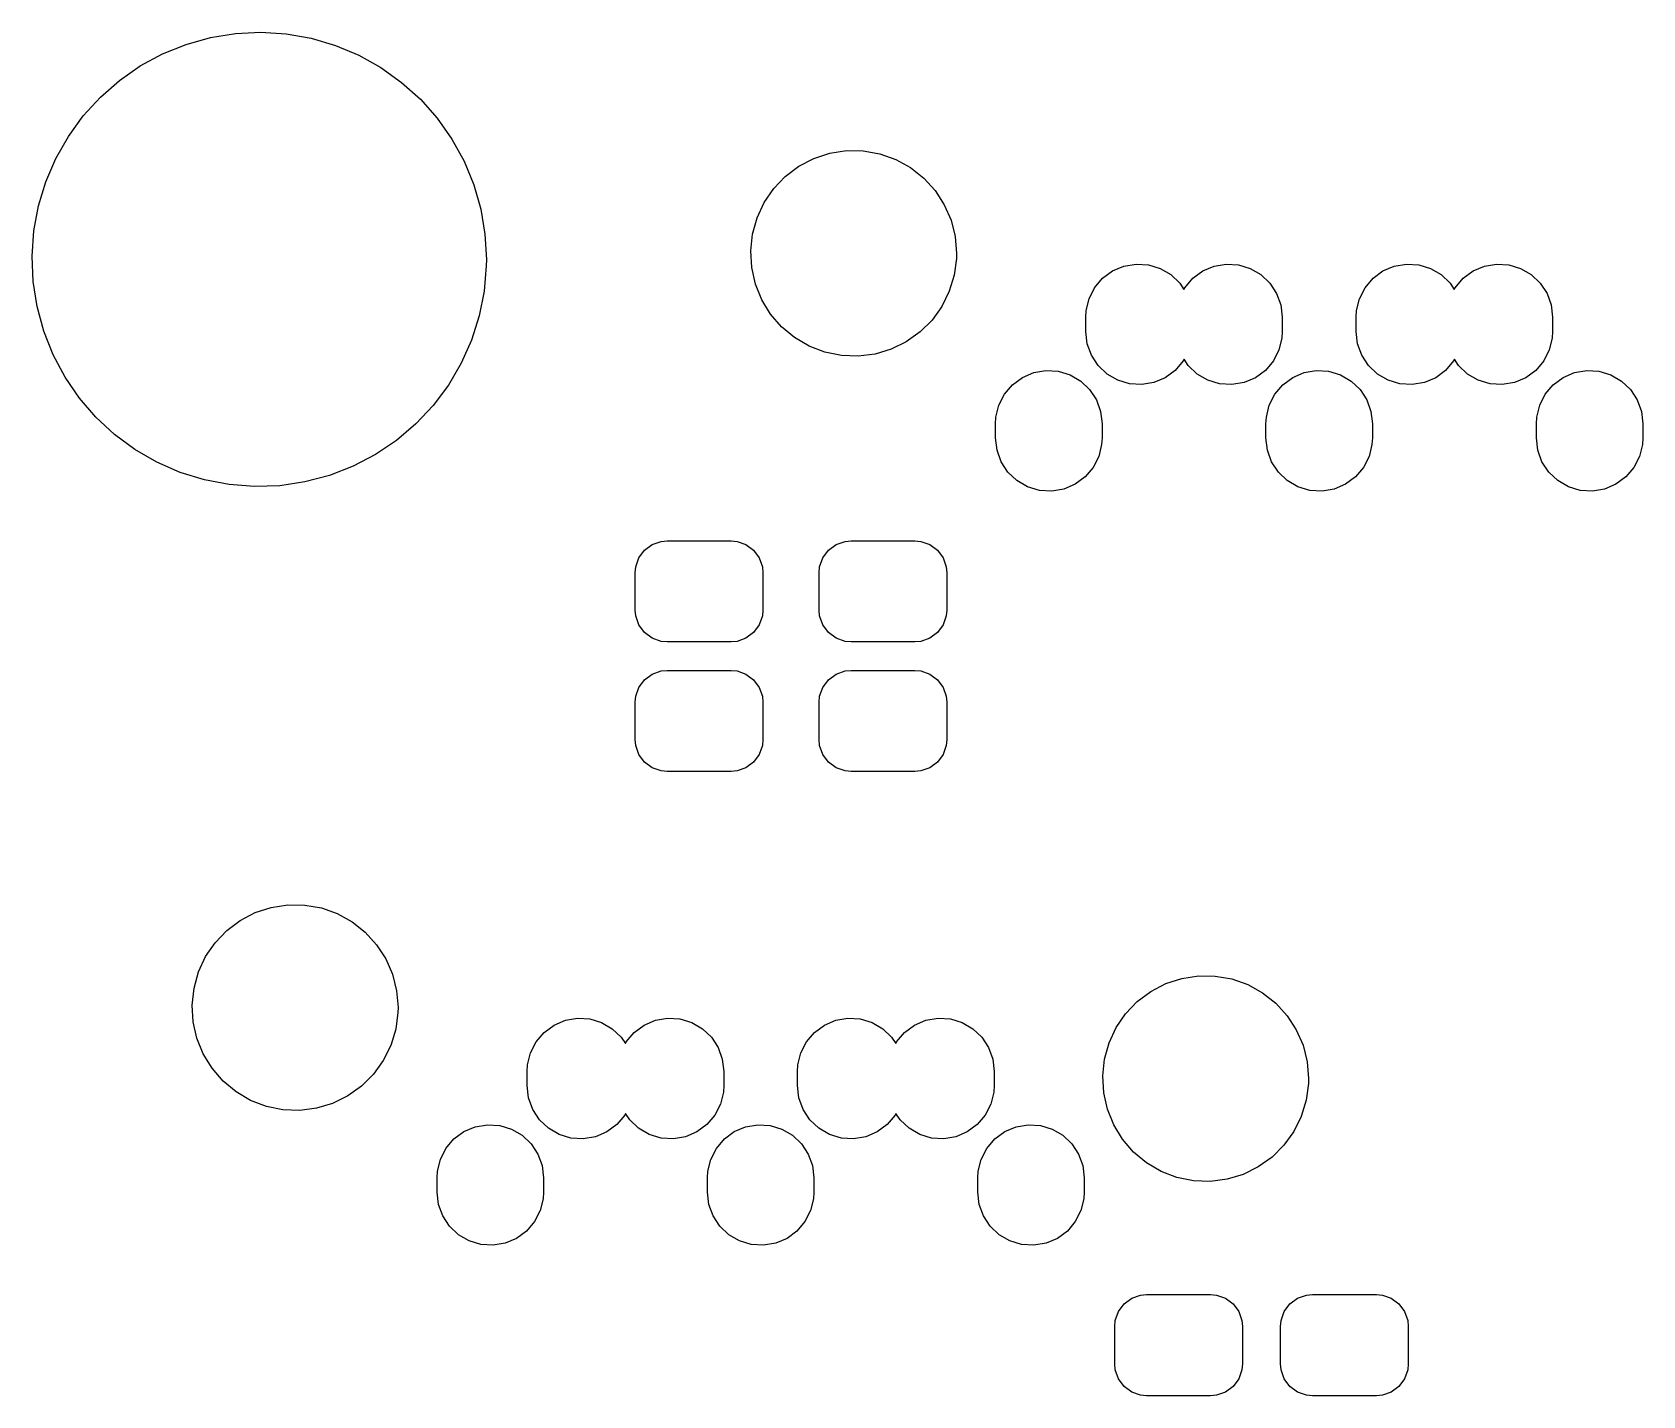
# Model space of a CAD drawing. Extents: x 0.07 to 1.53, y 0.07 to 2.33.
# Drawn here: x 0.074 to 0.968, y 1.57 to 2.326 of the extents above; entities that cross this region are included whole.
import ezdxf

# ---------------------------------------------------------------- set-up
doc = ezdxf.new("R2010")
doc.units = 0
doc.header["$MEASUREMENT"] = 0
doc.layers.add('BLACK', color=7, linetype='CONTINUOUS')

msp = doc.modelspace()

# ---------------------------------------------------------------- linework, layer by layer
at = {"layer": 'BLACK', "linetype": 'CONTINUOUS'}
for p, q in [((0.172947, 2.32305), (0.186831, 2.32529)), ((0.186831, 2.32529), (0.20088, 2.32598)), ((0.20088, 2.32598), (0.214917, 2.3251)), ((0.214917, 2.3251), (0.228769, 2.32266)), ((0.146359, 2.31399), (0.1594, 2.31926)), ((0.1594, 2.31926), (0.172947, 2.32305)), ((0.228769, 2.32266), (0.242262, 2.31868)), ((0.242262, 2.31868), (0.255228, 2.31323)), ((0.122436, 2.29928), (0.133986, 2.3073)), ((0.133986, 2.3073), (0.146359, 2.31399)), ((0.255228, 2.31323), (0.267506, 2.30637)), ((0.267506, 2.30637), (0.278942, 2.29818)), ((0.111853, 2.29001), (0.122436, 2.29928)), ((0.278942, 2.29818), (0.289395, 2.28877)), ((0.102369, 2.27963), (0.111853, 2.29001)), ((0.289395, 2.28877), (0.298733, 2.27825)), ((0.094102, 2.26825), (0.102369, 2.27963)), ((0.298733, 2.27825), (0.306841, 2.26676)), ((0.087154, 2.25602), (0.094102, 2.26825)), ((0.306841, 2.26676), (0.313617, 2.25444)), ((0.081614, 2.24309), (0.087154, 2.25602)), ((0.313617, 2.25444), (0.318977, 2.24143)), ((0.491831, 2.24606), (0.499312, 2.25168)), ((0.499312, 2.25168), (0.50761, 2.256)), ((0.50761, 2.256), (0.516503, 2.2589)), ((0.516503, 2.2589), (0.52575, 2.26032)), ((0.52575, 2.26032), (0.535105, 2.2602)), ((0.535105, 2.2602), (0.544315, 2.25856)), ((0.544315, 2.25856), (0.553133, 2.25544)), ((0.553133, 2.25544), (0.561324, 2.25092)), ((0.077548, 2.22962), (0.081614, 2.24309)), ((0.485368, 2.2393), (0.491831, 2.24606)), ((0.561324, 2.25092), (0.568665, 2.24512)), ((0.568665, 2.24512), (0.574961, 2.2382)), ((0.318977, 2.24143), (0.322853, 2.22791)), ((0.480096, 2.23157), (0.485368, 2.2393)), ((0.574961, 2.2382), (0.580043, 2.23035)), ((0.075009, 2.21579), (0.077548, 2.22962)), ((0.322853, 2.22791), (0.325199, 2.21404)), ((0.476157, 2.22308), (0.480096, 2.23157)), ((0.580043, 2.23035), (0.583773, 2.22177)), ((0.473657, 2.21407), (0.476157, 2.22308)), ((0.583773, 2.22177), (0.586052, 2.21269)), ((0.074028, 2.20176), (0.075009, 2.21579)), ((0.325199, 2.21404), (0.325984, 2.2)), ((0.472663, 2.20476), (0.473657, 2.21407)), ((0.586052, 2.21269), (0.586819, 2.20337)), ((0.074617, 2.18771), (0.074028, 2.20176)), ((0.325984, 2.2), (0.325935, 2.19648)), ((0.473201, 2.19543), (0.472663, 2.20476)), ((0.586751, 2.20058), (0.58553, 2.19131)), ((0.586819, 2.20337), (0.586751, 2.20058)), ((0.325935, 2.19648), (0.324758, 2.18247)), ((0.475258, 2.1863), (0.473201, 2.19543)), ((0.58553, 2.19131), (0.58281, 2.18236)), ((0.663434, 2.18432), (0.667862, 2.18953)), ((0.667862, 2.18953), (0.67337, 2.19359)), ((0.67337, 2.19359), (0.679663, 2.19626)), ((0.679663, 2.19626), (0.686403, 2.19742)), ((0.686403, 2.19742), (0.693229, 2.197)), ((0.693229, 2.197), (0.699774, 2.19502)), ((0.699774, 2.19502), (0.705688, 2.19158)), ((0.705688, 2.19158), (0.710653, 2.18688)), ((0.713434, 2.18432), (0.717862, 2.18953)), ((0.717862, 2.18953), (0.72337, 2.19359)), ((0.72337, 2.19359), (0.729663, 2.19626)), ((0.729663, 2.19626), (0.736403, 2.19742)), ((0.736403, 2.19742), (0.743229, 2.197)), ((0.743229, 2.197), (0.749774, 2.19502)), ((0.749774, 2.19502), (0.755688, 2.19158)), ((0.755688, 2.19158), (0.760653, 2.18688)), ((0.813434, 2.18432), (0.817862, 2.18953)), ((0.817862, 2.18953), (0.82337, 2.19359)), ((0.82337, 2.19359), (0.829663, 2.19626)), ((0.829663, 2.19626), (0.836403, 2.19742)), ((0.836403, 2.19742), (0.843229, 2.197)), ((0.843229, 2.197), (0.849774, 2.19502)), ((0.849774, 2.19502), (0.855688, 2.19158)), ((0.855688, 2.19158), (0.860653, 2.18688)), ((0.863434, 2.18432), (0.867862, 2.18953)), ((0.867862, 2.18953), (0.87337, 2.19359)), ((0.87337, 2.19359), (0.879663, 2.19626)), ((0.879663, 2.19626), (0.886403, 2.19742)), ((0.886403, 2.19742), (0.893229, 2.197)), ((0.893229, 2.197), (0.899774, 2.19502)), ((0.899774, 2.19502), (0.905688, 2.19158)), ((0.905688, 2.19158), (0.910653, 2.18688)), ((0.076769, 2.17381), (0.074617, 2.18771)), ((0.324758, 2.18247), (0.322026, 2.16867)), ((0.478778, 2.17763), (0.475258, 2.1863)), ((0.58281, 2.18236), (0.578665, 2.17397)), ((0.660324, 2.17823), (0.663434, 2.18432)), ((0.710653, 2.18688), (0.71295, 2.18337)), ((0.71295, 2.18337), (0.713434, 2.18432)), ((0.760653, 2.18688), (0.764402, 2.18116)), ((0.764402, 2.18116), (0.766736, 2.17473)), ((0.810324, 2.17823), (0.813434, 2.18432)), ((0.860653, 2.18688), (0.86295, 2.18337)), ((0.86295, 2.18337), (0.863434, 2.18432)), ((0.910653, 2.18688), (0.914402, 2.18116)), ((0.914402, 2.18116), (0.916736, 2.17473)), ((0.080457, 2.16023), (0.076769, 2.17381)), ((0.483666, 2.16965), (0.478778, 2.17763)), ((0.578665, 2.17397), (0.573206, 2.16637)), ((0.658472, 2.16794), (0.658699, 2.17159)), ((0.658699, 2.17159), (0.660324, 2.17823)), ((0.766736, 2.17473), (0.767528, 2.16794)), ((0.808472, 2.16794), (0.808699, 2.17159)), ((0.808699, 2.17159), (0.810324, 2.17823)), ((0.916736, 2.17473), (0.917528, 2.16794)), ((0.322026, 2.16867), (0.317773, 2.15526)), ((0.489791, 2.16258), (0.483666, 2.16965)), ((0.496989, 2.15661), (0.489791, 2.16258)), ((0.573206, 2.16637), (0.566579, 2.15977)), ((0.658472, 2.16006), (0.658472, 2.16794)), ((0.767528, 2.16794), (0.767528, 2.16006)), ((0.808472, 2.16006), (0.808472, 2.16794)), ((0.917528, 2.16794), (0.917528, 2.16006)), ((0.085634, 2.14716), (0.080457, 2.16023)), ((0.317773, 2.15526), (0.312052, 2.14241)), ((0.505066, 2.15189), (0.496989, 2.15661)), ((0.558963, 2.15433), (0.550562, 2.15022)), ((0.566579, 2.15977), (0.558963, 2.15433)), ((0.659264, 2.15327), (0.658472, 2.16006)), ((0.767301, 2.15641), (0.765676, 2.14977)), ((0.767528, 2.16006), (0.767301, 2.15641)), ((0.809264, 2.15327), (0.808472, 2.16006)), ((0.917301, 2.15641), (0.915676, 2.14977)), ((0.917528, 2.16006), (0.917301, 2.15641)), ((0.092238, 2.13474), (0.085634, 2.14716)), ((0.513806, 2.14855), (0.505066, 2.15189)), ((0.522973, 2.14669), (0.513806, 2.14855)), ((0.532322, 2.14634), (0.522973, 2.14669)), ((0.541601, 2.14753), (0.532322, 2.14634)), ((0.550562, 2.15022), (0.541601, 2.14753)), ((0.661598, 2.14684), (0.659264, 2.15327)), ((0.665347, 2.14112), (0.661598, 2.14684)), ((0.71305, 2.14463), (0.712566, 2.14368)), ((0.715347, 2.14112), (0.71305, 2.14463)), ((0.765676, 2.14977), (0.762566, 2.14368)), ((0.811598, 2.14684), (0.809264, 2.15327)), ((0.815347, 2.14112), (0.811598, 2.14684)), ((0.86305, 2.14463), (0.862566, 2.14368)), ((0.865347, 2.14112), (0.86305, 2.14463)), ((0.915676, 2.14977), (0.912566, 2.14368)), ((0.312052, 2.14241), (0.304935, 2.13028)), ((0.62337, 2.13453), (0.629663, 2.13721)), ((0.629663, 2.13721), (0.636403, 2.13837)), ((0.636403, 2.13837), (0.643229, 2.13794)), ((0.643229, 2.13794), (0.649774, 2.13596)), ((0.649774, 2.13596), (0.655688, 2.13253)), ((0.670312, 2.13642), (0.665347, 2.14112)), ((0.676226, 2.13298), (0.670312, 2.13642)), ((0.708138, 2.13847), (0.70263, 2.13441)), ((0.712566, 2.14368), (0.708138, 2.13847)), ((0.720312, 2.13642), (0.715347, 2.14112)), ((0.726226, 2.13298), (0.720312, 2.13642)), ((0.758138, 2.13847), (0.75263, 2.13441)), ((0.762566, 2.14368), (0.758138, 2.13847)), ((0.77337, 2.13453), (0.779663, 2.13721)), ((0.779663, 2.13721), (0.786403, 2.13837)), ((0.786403, 2.13837), (0.793229, 2.13794)), ((0.793229, 2.13794), (0.799774, 2.13596)), ((0.799774, 2.13596), (0.805688, 2.13253)), ((0.820312, 2.13642), (0.815347, 2.14112)), ((0.826226, 2.13298), (0.820312, 2.13642)), ((0.858138, 2.13847), (0.85263, 2.13441)), ((0.862566, 2.14368), (0.858138, 2.13847)), ((0.870312, 2.13642), (0.865347, 2.14112)), ((0.876226, 2.13298), (0.870312, 2.13642)), ((0.908138, 2.13847), (0.90263, 2.13441)), ((0.912566, 2.14368), (0.908138, 2.13847)), ((0.92337, 2.13453), (0.929663, 2.13721)), ((0.929663, 2.13721), (0.936403, 2.13837)), ((0.936403, 2.13837), (0.943229, 2.13794)), ((0.943229, 2.13794), (0.949774, 2.13596)), ((0.949774, 2.13596), (0.955688, 2.13253)), ((0.100184, 2.12313), (0.092238, 2.13474)), ((0.304935, 2.13028), (0.29651, 2.11902)), ((0.613434, 2.12527), (0.617862, 2.13048)), ((0.617862, 2.13048), (0.62337, 2.13453)), ((0.655688, 2.13253), (0.660653, 2.12782)), ((0.660653, 2.12782), (0.664402, 2.1221)), ((0.682771, 2.131), (0.676226, 2.13298)), ((0.689597, 2.13058), (0.682771, 2.131)), ((0.696337, 2.13174), (0.689597, 2.13058)), ((0.70263, 2.13441), (0.696337, 2.13174)), ((0.732771, 2.131), (0.726226, 2.13298)), ((0.739597, 2.13058), (0.732771, 2.131)), ((0.746337, 2.13174), (0.739597, 2.13058)), ((0.75263, 2.13441), (0.746337, 2.13174)), ((0.763434, 2.12527), (0.767862, 2.13048)), ((0.767862, 2.13048), (0.77337, 2.13453)), ((0.805688, 2.13253), (0.810653, 2.12782)), ((0.810653, 2.12782), (0.814402, 2.1221)), ((0.832771, 2.131), (0.826226, 2.13298)), ((0.839597, 2.13058), (0.832771, 2.131)), ((0.846337, 2.13174), (0.839597, 2.13058)), ((0.85263, 2.13441), (0.846337, 2.13174)), ((0.882771, 2.131), (0.876226, 2.13298)), ((0.889597, 2.13058), (0.882771, 2.131)), ((0.896337, 2.13174), (0.889597, 2.13058)), ((0.90263, 2.13441), (0.896337, 2.13174)), ((0.913434, 2.12527), (0.917862, 2.13048)), ((0.917862, 2.13048), (0.92337, 2.13453)), ((0.955688, 2.13253), (0.960653, 2.12782)), ((0.960653, 2.12782), (0.964402, 2.1221)), ((0.109375, 2.11248), (0.100184, 2.12313)), ((0.29651, 2.11902), (0.286881, 2.10877)), ((0.608699, 2.11253), (0.610324, 2.11917)), ((0.610324, 2.11917), (0.613434, 2.12527)), ((0.664402, 2.1221), (0.666736, 2.11567)), ((0.758699, 2.11253), (0.760324, 2.11917)), ((0.760324, 2.11917), (0.763434, 2.12527)), ((0.814402, 2.1221), (0.816736, 2.11567)), ((0.908699, 2.11253), (0.910324, 2.11917)), ((0.910324, 2.11917), (0.913434, 2.12527)), ((0.964402, 2.1221), (0.966736, 2.11567)), ((0.119695, 2.10293), (0.109375, 2.11248)), ((0.286881, 2.10877), (0.27617, 2.09965)), ((0.608472, 2.10888), (0.608699, 2.11253)), ((0.608472, 2.10101), (0.608472, 2.10888)), ((0.666736, 2.11567), (0.667528, 2.10888)), ((0.667528, 2.10888), (0.667528, 2.10101)), ((0.758472, 2.10888), (0.758699, 2.11253)), ((0.758472, 2.10101), (0.758472, 2.10888)), ((0.816736, 2.11567), (0.817528, 2.10888)), ((0.817528, 2.10888), (0.817528, 2.10101)), ((0.908472, 2.10888), (0.908699, 2.11253)), ((0.908472, 2.10101), (0.908472, 2.10888)), ((0.966736, 2.11567), (0.967528, 2.10888)), ((0.967528, 2.10888), (0.967528, 2.10101)), ((0.131016, 2.09458), (0.119695, 2.10293)), ((0.609264, 2.09422), (0.608472, 2.10101)), ((0.667528, 2.10101), (0.667301, 2.09736)), ((0.759264, 2.09422), (0.758472, 2.10101)), ((0.817528, 2.10101), (0.817301, 2.09736)), ((0.909264, 2.09422), (0.908472, 2.10101)), ((0.967528, 2.10101), (0.967301, 2.09736)), ((0.143197, 2.08755), (0.131016, 2.09458)), ((0.264509, 2.09178), (0.252045, 2.08527)), ((0.27617, 2.09965), (0.264509, 2.09178)), ((0.611598, 2.08779), (0.609264, 2.09422)), ((0.667301, 2.09736), (0.665676, 2.09072)), ((0.761598, 2.08779), (0.759264, 2.09422)), ((0.817301, 2.09736), (0.815676, 2.09072)), ((0.911598, 2.08779), (0.909264, 2.09422)), ((0.967301, 2.09736), (0.965676, 2.09072)), ((0.156085, 2.08192), (0.143197, 2.08755)), ((0.169522, 2.07776), (0.156085, 2.08192)), ((0.252045, 2.08527), (0.238931, 2.08018)), ((0.615347, 2.08207), (0.611598, 2.08779)), ((0.620312, 2.07736), (0.615347, 2.08207)), ((0.662566, 2.08462), (0.658138, 2.07941)), ((0.665676, 2.09072), (0.662566, 2.08462)), ((0.765347, 2.08207), (0.761598, 2.08779)), ((0.770312, 2.07736), (0.765347, 2.08207)), ((0.812566, 2.08462), (0.808138, 2.07941)), ((0.815676, 2.09072), (0.812566, 2.08462)), ((0.915347, 2.08207), (0.911598, 2.08779)), ((0.920312, 2.07736), (0.915347, 2.08207)), ((0.962566, 2.08462), (0.958138, 2.07941)), ((0.965676, 2.09072), (0.962566, 2.08462)), ((0.183338, 2.07512), (0.169522, 2.07776)), ((0.197362, 2.07404), (0.183338, 2.07512)), ((0.211418, 2.07453), (0.197362, 2.07404)), ((0.225333, 2.07659), (0.211418, 2.07453)), ((0.238931, 2.08018), (0.225333, 2.07659)), ((0.626226, 2.07393), (0.620312, 2.07736)), ((0.632771, 2.07195), (0.626226, 2.07393)), ((0.65263, 2.07536), (0.646337, 2.07268)), ((0.658138, 2.07941), (0.65263, 2.07536)), ((0.776226, 2.07393), (0.770312, 2.07736)), ((0.782771, 2.07195), (0.776226, 2.07393)), ((0.80263, 2.07536), (0.796337, 2.07268)), ((0.808138, 2.07941), (0.80263, 2.07536)), ((0.926226, 2.07393), (0.920312, 2.07736)), ((0.932771, 2.07195), (0.926226, 2.07393)), ((0.95263, 2.07536), (0.946337, 2.07268)), ((0.958138, 2.07941), (0.95263, 2.07536)), ((0.639597, 2.07152), (0.632771, 2.07195)), ((0.646337, 2.07268), (0.639597, 2.07152)), ((0.789597, 2.07152), (0.782771, 2.07195)), ((0.796337, 2.07268), (0.789597, 2.07152)), ((0.939597, 2.07152), (0.932771, 2.07195)), ((0.946337, 2.07268), (0.939597, 2.07152)), ((0.410626, 2.03455), (0.413756, 2.03879)), ((0.413756, 2.03879), (0.417993, 2.04192)), ((0.417993, 2.04192), (0.422964, 2.04366)), ((0.422964, 2.04366), (0.426283, 2.04398)), ((0.426283, 2.04398), (0.461717, 2.04398)), ((0.461717, 2.04398), (0.465036, 2.04366)), ((0.465036, 2.04366), (0.470007, 2.04192)), ((0.470007, 2.04192), (0.474244, 2.03879)), ((0.474244, 2.03879), (0.477374, 2.03455)), ((0.512626, 2.03455), (0.515756, 2.03879)), ((0.515756, 2.03879), (0.519993, 2.04192)), ((0.519993, 2.04192), (0.524964, 2.04366)), ((0.524964, 2.04366), (0.528283, 2.04398)), ((0.528283, 2.04398), (0.563717, 2.04398)), ((0.563717, 2.04398), (0.567036, 2.04366)), ((0.567036, 2.04366), (0.572007, 2.04192)), ((0.572007, 2.04192), (0.576244, 2.03879)), ((0.576244, 2.03879), (0.579374, 2.03455)), ((0.408567, 2.02626), (0.408881, 2.02958)), ((0.408881, 2.02958), (0.410626, 2.03455)), ((0.477374, 2.03455), (0.479119, 2.02958)), ((0.479119, 2.02958), (0.479433, 2.02626)), ((0.510567, 2.02626), (0.510881, 2.02958)), ((0.510881, 2.02958), (0.512626, 2.03455)), ((0.579374, 2.03455), (0.581119, 2.02958)), ((0.581119, 2.02958), (0.581433, 2.02626)), ((0.408567, 2.00559), (0.408567, 2.02626)), ((0.479433, 2.02626), (0.479433, 2.00559)), ((0.510567, 2.00559), (0.510567, 2.02626)), ((0.581433, 2.02626), (0.581433, 2.00559)), ((0.408881, 2.00227), (0.408567, 2.00559)), ((0.410626, 1.9973), (0.408881, 2.00227)), ((0.479119, 2.00227), (0.477374, 1.9973)), ((0.479433, 2.00559), (0.479119, 2.00227)), ((0.510881, 2.00227), (0.510567, 2.00559)), ((0.512626, 1.9973), (0.510881, 2.00227)), ((0.581119, 2.00227), (0.579374, 1.9973)), ((0.581433, 2.00559), (0.581119, 2.00227)), ((0.413756, 1.99306), (0.410626, 1.9973)), ((0.417993, 1.98993), (0.413756, 1.99306)), ((0.474244, 1.99306), (0.470007, 1.98993)), ((0.477374, 1.9973), (0.474244, 1.99306)), ((0.515756, 1.99306), (0.512626, 1.9973)), ((0.519993, 1.98993), (0.515756, 1.99306)), ((0.576244, 1.99306), (0.572007, 1.98993)), ((0.579374, 1.9973), (0.576244, 1.99306)), ((0.422964, 1.98819), (0.417993, 1.98993)), ((0.426283, 1.98787), (0.422964, 1.98819)), ((0.461717, 1.98787), (0.426283, 1.98787)), ((0.465036, 1.98819), (0.461717, 1.98787)), ((0.470007, 1.98993), (0.465036, 1.98819)), ((0.524964, 1.98819), (0.519993, 1.98993)), ((0.528283, 1.98787), (0.524964, 1.98819)), ((0.563717, 1.98787), (0.528283, 1.98787)), ((0.567036, 1.98819), (0.563717, 1.98787)), ((0.572007, 1.98993), (0.567036, 1.98819)), ((0.410626, 1.9627), (0.413756, 1.96694)), ((0.413756, 1.96694), (0.417993, 1.97007)), ((0.417993, 1.97007), (0.422964, 1.97181)), ((0.422964, 1.97181), (0.426283, 1.97213)), ((0.426283, 1.97213), (0.461717, 1.97213)), ((0.461717, 1.97213), (0.465036, 1.97181)), ((0.465036, 1.97181), (0.470007, 1.97007)), ((0.470007, 1.97007), (0.474244, 1.96694)), ((0.474244, 1.96694), (0.477374, 1.9627)), ((0.512626, 1.9627), (0.515756, 1.96694)), ((0.515756, 1.96694), (0.519993, 1.97007)), ((0.519993, 1.97007), (0.524964, 1.97181)), ((0.524964, 1.97181), (0.528283, 1.97213)), ((0.528283, 1.97213), (0.563717, 1.97213)), ((0.563717, 1.97213), (0.567036, 1.97181)), ((0.567036, 1.97181), (0.572007, 1.97007)), ((0.572007, 1.97007), (0.576244, 1.96694)), ((0.576244, 1.96694), (0.579374, 1.9627)), ((0.408567, 1.95441), (0.408881, 1.95773)), ((0.408881, 1.95773), (0.410626, 1.9627)), ((0.477374, 1.9627), (0.479119, 1.95773)), ((0.479119, 1.95773), (0.479433, 1.95441)), ((0.510567, 1.95441), (0.510881, 1.95773)), ((0.510881, 1.95773), (0.512626, 1.9627)), ((0.579374, 1.9627), (0.581119, 1.95773)), ((0.581119, 1.95773), (0.581433, 1.95441)), ((0.408567, 1.93374), (0.408567, 1.95441)), ((0.479433, 1.95441), (0.479433, 1.93374)), ((0.510567, 1.93374), (0.510567, 1.95441)), ((0.581433, 1.95441), (0.581433, 1.93374)), ((0.408881, 1.93042), (0.408567, 1.93374)), ((0.410626, 1.92545), (0.408881, 1.93042)), ((0.479119, 1.93042), (0.477374, 1.92545)), ((0.479433, 1.93374), (0.479119, 1.93042)), ((0.510881, 1.93042), (0.510567, 1.93374)), ((0.512626, 1.92545), (0.510881, 1.93042)), ((0.581119, 1.93042), (0.579374, 1.92545)), ((0.581433, 1.93374), (0.581119, 1.93042)), ((0.413756, 1.92121), (0.410626, 1.92545)), ((0.417993, 1.91808), (0.413756, 1.92121)), ((0.474244, 1.92121), (0.470007, 1.91808)), ((0.477374, 1.92545), (0.474244, 1.92121)), ((0.515756, 1.92121), (0.512626, 1.92545)), ((0.519993, 1.91808), (0.515756, 1.92121)), ((0.576244, 1.92121), (0.572007, 1.91808)), ((0.579374, 1.92545), (0.576244, 1.92121)), ((0.422964, 1.91634), (0.417993, 1.91808)), ((0.426283, 1.91602), (0.422964, 1.91634)), ((0.461717, 1.91602), (0.426283, 1.91602)), ((0.465036, 1.91634), (0.461717, 1.91602)), ((0.470007, 1.91808), (0.465036, 1.91634)), ((0.524964, 1.91634), (0.519993, 1.91808)), ((0.528283, 1.91602), (0.524964, 1.91634)), ((0.563717, 1.91602), (0.528283, 1.91602)), ((0.567036, 1.91634), (0.563717, 1.91602)), ((0.572007, 1.91808), (0.567036, 1.91634)), ((0.19776, 1.8378), (0.206652, 1.8407)), ((0.206652, 1.8407), (0.2159, 1.84212)), ((0.2159, 1.84212), (0.225254, 1.842)), ((0.225254, 1.842), (0.234464, 1.84036)), ((0.181981, 1.82786), (0.189462, 1.83348)), ((0.189462, 1.83348), (0.19776, 1.8378)), ((0.234464, 1.84036), (0.243283, 1.83724)), ((0.243283, 1.83724), (0.251473, 1.83272)), ((0.251473, 1.83272), (0.258815, 1.82692)), ((0.175517, 1.8211), (0.181981, 1.82786)), ((0.258815, 1.82692), (0.265111, 1.82)), ((0.170245, 1.81337), (0.175517, 1.8211)), ((0.265111, 1.82), (0.270193, 1.81215)), ((0.163806, 1.79587), (0.166306, 1.80488)), ((0.166306, 1.80488), (0.170245, 1.81337)), ((0.270193, 1.81215), (0.273923, 1.80357)), ((0.273923, 1.80357), (0.276202, 1.79449)), ((0.69458, 1.79411), (0.702878, 1.79843)), ((0.702878, 1.79843), (0.71177, 1.80133)), ((0.71177, 1.80133), (0.721018, 1.80275)), ((0.721018, 1.80275), (0.730372, 1.80263)), ((0.730372, 1.80263), (0.739583, 1.80099)), ((0.739583, 1.80099), (0.748401, 1.79787)), ((0.748401, 1.79787), (0.756591, 1.79335)), ((0.162812, 1.78656), (0.163806, 1.79587)), ((0.276202, 1.79449), (0.276969, 1.78517)), ((0.680635, 1.78173), (0.687099, 1.78849)), ((0.687099, 1.78849), (0.69458, 1.79411)), ((0.756591, 1.79335), (0.763933, 1.78755)), ((0.763933, 1.78755), (0.770229, 1.78063)), ((0.163351, 1.77723), (0.162812, 1.78656)), ((0.2769, 1.78238), (0.275679, 1.77311)), ((0.276969, 1.78517), (0.2769, 1.78238)), ((0.369813, 1.77806), (0.376553, 1.77922)), ((0.376553, 1.77922), (0.383379, 1.7788)), ((0.383379, 1.7788), (0.389924, 1.77682)), ((0.419813, 1.77806), (0.426553, 1.77922)), ((0.426553, 1.77922), (0.433379, 1.7788)), ((0.433379, 1.7788), (0.439924, 1.77682)), ((0.519813, 1.77806), (0.526553, 1.77922)), ((0.526553, 1.77922), (0.533379, 1.7788)), ((0.533379, 1.7788), (0.539924, 1.77682)), ((0.569813, 1.77806), (0.576553, 1.77922)), ((0.576553, 1.77922), (0.583379, 1.7788)), ((0.583379, 1.7788), (0.589924, 1.77682)), ((0.675363, 1.774), (0.680635, 1.78173)), ((0.770229, 1.78063), (0.775311, 1.77278)), ((0.165408, 1.7681), (0.163351, 1.77723)), ((0.275679, 1.77311), (0.27296, 1.76416)), ((0.353584, 1.76612), (0.358012, 1.77133)), ((0.358012, 1.77133), (0.36352, 1.77539)), ((0.36352, 1.77539), (0.369813, 1.77806)), ((0.389924, 1.77682), (0.395837, 1.77338)), ((0.395837, 1.77338), (0.400802, 1.76868)), ((0.403584, 1.76612), (0.408012, 1.77133)), ((0.408012, 1.77133), (0.41352, 1.77539)), ((0.41352, 1.77539), (0.419813, 1.77806)), ((0.439924, 1.77682), (0.445837, 1.77338)), ((0.445837, 1.77338), (0.450802, 1.76868)), ((0.503584, 1.76612), (0.508012, 1.77133)), ((0.508012, 1.77133), (0.51352, 1.77539)), ((0.51352, 1.77539), (0.519813, 1.77806)), ((0.539924, 1.77682), (0.545837, 1.77338)), ((0.545837, 1.77338), (0.550802, 1.76868)), ((0.553584, 1.76612), (0.558012, 1.77133)), ((0.558012, 1.77133), (0.56352, 1.77539)), ((0.56352, 1.77539), (0.569813, 1.77806)), ((0.589924, 1.77682), (0.595837, 1.77338)), ((0.595837, 1.77338), (0.600802, 1.76868)), ((0.671425, 1.76551), (0.675363, 1.774)), ((0.775311, 1.77278), (0.779041, 1.7642)), ((0.168927, 1.75943), (0.165408, 1.7681)), ((0.27296, 1.76416), (0.268815, 1.75577)), ((0.350474, 1.76003), (0.353584, 1.76612)), ((0.400802, 1.76868), (0.4031, 1.76517)), ((0.4031, 1.76517), (0.403584, 1.76612)), ((0.450802, 1.76868), (0.454552, 1.76296)), ((0.454552, 1.76296), (0.456885, 1.75653)), ((0.500474, 1.76003), (0.503584, 1.76612)), ((0.550802, 1.76868), (0.5531, 1.76517)), ((0.5531, 1.76517), (0.553584, 1.76612)), ((0.600802, 1.76868), (0.604552, 1.76296)), ((0.604552, 1.76296), (0.606885, 1.75653)), ((0.668925, 1.7565), (0.671425, 1.76551)), ((0.779041, 1.7642), (0.78132, 1.75512)), ((0.173815, 1.75145), (0.168927, 1.75943)), ((0.17994, 1.74438), (0.173815, 1.75145)), ((0.268815, 1.75577), (0.263356, 1.74817)), ((0.348622, 1.74974), (0.348848, 1.75339)), ((0.348848, 1.75339), (0.350474, 1.76003)), ((0.456885, 1.75653), (0.457677, 1.74974)), ((0.498622, 1.74974), (0.498848, 1.75339)), ((0.498848, 1.75339), (0.500474, 1.76003)), ((0.606885, 1.75653), (0.607677, 1.74974)), ((0.66793, 1.74719), (0.668925, 1.7565)), ((0.78132, 1.75512), (0.782087, 1.7458)), ((0.187138, 1.73841), (0.17994, 1.74438)), ((0.263356, 1.74817), (0.256729, 1.74157)), ((0.348622, 1.74186), (0.348622, 1.74974)), ((0.457677, 1.74974), (0.457677, 1.74186)), ((0.498622, 1.74186), (0.498622, 1.74974)), ((0.607677, 1.74974), (0.607677, 1.74186)), ((0.668469, 1.73786), (0.66793, 1.74719)), ((0.782018, 1.74301), (0.780797, 1.73374)), ((0.782087, 1.7458), (0.782018, 1.74301)), ((0.195216, 1.73369), (0.187138, 1.73841)), ((0.203955, 1.73035), (0.195216, 1.73369)), ((0.249113, 1.73613), (0.240711, 1.73202)), ((0.256729, 1.74157), (0.249113, 1.73613)), ((0.349414, 1.73507), (0.348622, 1.74186)), ((0.351747, 1.72864), (0.349414, 1.73507)), ((0.457451, 1.73821), (0.455825, 1.73157)), ((0.457677, 1.74186), (0.457451, 1.73821)), ((0.499414, 1.73507), (0.498622, 1.74186)), ((0.501747, 1.72864), (0.499414, 1.73507)), ((0.607451, 1.73821), (0.605825, 1.73157)), ((0.607677, 1.74186), (0.607451, 1.73821)), ((0.670526, 1.72873), (0.668469, 1.73786)), ((0.780797, 1.73374), (0.778078, 1.72479)), ((0.213123, 1.72849), (0.203955, 1.73035)), ((0.222471, 1.72814), (0.213123, 1.72849)), ((0.231751, 1.72933), (0.222471, 1.72814)), ((0.240711, 1.73202), (0.231751, 1.72933)), ((0.355497, 1.72292), (0.351747, 1.72864)), ((0.402715, 1.72548), (0.398287, 1.72027)), ((0.403199, 1.72643), (0.402715, 1.72548)), ((0.405497, 1.72292), (0.403199, 1.72643)), ((0.452715, 1.72548), (0.448287, 1.72027)), ((0.455825, 1.73157), (0.452715, 1.72548)), ((0.505497, 1.72292), (0.501747, 1.72864)), ((0.552715, 1.72548), (0.548287, 1.72027)), ((0.553199, 1.72643), (0.552715, 1.72548)), ((0.555497, 1.72292), (0.553199, 1.72643)), ((0.602715, 1.72548), (0.598287, 1.72027)), ((0.605825, 1.73157), (0.602715, 1.72548)), ((0.674045, 1.72006), (0.670526, 1.72873)), ((0.778078, 1.72479), (0.773933, 1.7164)), ((0.308012, 1.71228), (0.31352, 1.71633)), ((0.31352, 1.71633), (0.319813, 1.71901)), ((0.319813, 1.71901), (0.326553, 1.72017)), ((0.326553, 1.72017), (0.333379, 1.71974)), ((0.333379, 1.71974), (0.339924, 1.71776)), ((0.339924, 1.71776), (0.345837, 1.71433)), ((0.360462, 1.71822), (0.355497, 1.72292)), ((0.366376, 1.71478), (0.360462, 1.71822)), ((0.392779, 1.71621), (0.386486, 1.71354)), ((0.398287, 1.72027), (0.392779, 1.71621)), ((0.410462, 1.71822), (0.405497, 1.72292)), ((0.416376, 1.71478), (0.410462, 1.71822)), ((0.442779, 1.71621), (0.436486, 1.71354)), ((0.448287, 1.72027), (0.442779, 1.71621)), ((0.458012, 1.71228), (0.46352, 1.71633)), ((0.46352, 1.71633), (0.469813, 1.71901)), ((0.469813, 1.71901), (0.476553, 1.72017)), ((0.476553, 1.72017), (0.483379, 1.71974)), ((0.483379, 1.71974), (0.489924, 1.71776)), ((0.489924, 1.71776), (0.495837, 1.71433)), ((0.510462, 1.71822), (0.505497, 1.72292)), ((0.516376, 1.71478), (0.510462, 1.71822)), ((0.542779, 1.71621), (0.536486, 1.71354)), ((0.548287, 1.72027), (0.542779, 1.71621)), ((0.560462, 1.71822), (0.555497, 1.72292)), ((0.566376, 1.71478), (0.560462, 1.71822)), ((0.592779, 1.71621), (0.586486, 1.71354)), ((0.598287, 1.72027), (0.592779, 1.71621)), ((0.608012, 1.71228), (0.61352, 1.71633)), ((0.61352, 1.71633), (0.619813, 1.71901)), ((0.619813, 1.71901), (0.626553, 1.72017)), ((0.626553, 1.72017), (0.633379, 1.71974)), ((0.633379, 1.71974), (0.639924, 1.71776)), ((0.639924, 1.71776), (0.645837, 1.71433)), ((0.678933, 1.71208), (0.674045, 1.72006)), ((0.773933, 1.7164), (0.768474, 1.7088)), ((0.300474, 1.70097), (0.303584, 1.70707)), ((0.303584, 1.70707), (0.308012, 1.71228)), ((0.345837, 1.71433), (0.350802, 1.70962)), ((0.350802, 1.70962), (0.354552, 1.7039)), ((0.372921, 1.7128), (0.366376, 1.71478)), ((0.379746, 1.71238), (0.372921, 1.7128)), ((0.386486, 1.71354), (0.379746, 1.71238)), ((0.422921, 1.7128), (0.416376, 1.71478)), ((0.429746, 1.71238), (0.422921, 1.7128)), ((0.436486, 1.71354), (0.429746, 1.71238)), ((0.450474, 1.70097), (0.453584, 1.70707)), ((0.453584, 1.70707), (0.458012, 1.71228)), ((0.495837, 1.71433), (0.500802, 1.70962)), ((0.500802, 1.70962), (0.504552, 1.7039)), ((0.522921, 1.7128), (0.516376, 1.71478)), ((0.529746, 1.71238), (0.522921, 1.7128)), ((0.536486, 1.71354), (0.529746, 1.71238)), ((0.572921, 1.7128), (0.566376, 1.71478)), ((0.579746, 1.71238), (0.572921, 1.7128)), ((0.586486, 1.71354), (0.579746, 1.71238)), ((0.600474, 1.70097), (0.603584, 1.70707)), ((0.603584, 1.70707), (0.608012, 1.71228)), ((0.645837, 1.71433), (0.650802, 1.70962)), ((0.650802, 1.70962), (0.654552, 1.7039)), ((0.685059, 1.70501), (0.678933, 1.71208)), ((0.768474, 1.7088), (0.761847, 1.7022)), ((0.298848, 1.69433), (0.300474, 1.70097)), ((0.354552, 1.7039), (0.356885, 1.69747)), ((0.448848, 1.69433), (0.450474, 1.70097)), ((0.504552, 1.7039), (0.506885, 1.69747)), ((0.598848, 1.69433), (0.600474, 1.70097)), ((0.654552, 1.7039), (0.656885, 1.69747)), ((0.692256, 1.69904), (0.685059, 1.70501)), ((0.700334, 1.69432), (0.692256, 1.69904)), ((0.761847, 1.7022), (0.754231, 1.69676)), ((0.298622, 1.69068), (0.298848, 1.69433)), ((0.298622, 1.68281), (0.298622, 1.69068)), ((0.356885, 1.69747), (0.357677, 1.69068)), ((0.357677, 1.69068), (0.357677, 1.68281)), ((0.448622, 1.69068), (0.448848, 1.69433)), ((0.448622, 1.68281), (0.448622, 1.69068)), ((0.506885, 1.69747), (0.507677, 1.69068)), ((0.507677, 1.69068), (0.507677, 1.68281)), ((0.598622, 1.69068), (0.598848, 1.69433)), ((0.598622, 1.68281), (0.598622, 1.69068)), ((0.656885, 1.69747), (0.657677, 1.69068)), ((0.657677, 1.69068), (0.657677, 1.68281)), ((0.709073, 1.69098), (0.700334, 1.69432)), ((0.718241, 1.68911), (0.709073, 1.69098)), ((0.72759, 1.68877), (0.718241, 1.68911)), ((0.736869, 1.68996), (0.72759, 1.68877)), ((0.74583, 1.69265), (0.736869, 1.68996)), ((0.754231, 1.69676), (0.74583, 1.69265)), ((0.299414, 1.67602), (0.298622, 1.68281)), ((0.357677, 1.68281), (0.357451, 1.67916)), ((0.449414, 1.67602), (0.448622, 1.68281)), ((0.507677, 1.68281), (0.507451, 1.67916)), ((0.599414, 1.67602), (0.598622, 1.68281)), ((0.657677, 1.68281), (0.657451, 1.67916)), ((0.301747, 1.66959), (0.299414, 1.67602)), ((0.355825, 1.67252), (0.352715, 1.66642)), ((0.357451, 1.67916), (0.355825, 1.67252)), ((0.451747, 1.66959), (0.449414, 1.67602)), ((0.505825, 1.67252), (0.502715, 1.66642)), ((0.507451, 1.67916), (0.505825, 1.67252)), ((0.601747, 1.66959), (0.599414, 1.67602)), ((0.655825, 1.67252), (0.652715, 1.66642)), ((0.657451, 1.67916), (0.655825, 1.67252)), ((0.305497, 1.66387), (0.301747, 1.66959)), ((0.310462, 1.65916), (0.305497, 1.66387)), ((0.352715, 1.66642), (0.348287, 1.66121)), ((0.455497, 1.66387), (0.451747, 1.66959)), ((0.460462, 1.65916), (0.455497, 1.66387)), ((0.502715, 1.66642), (0.498287, 1.66121)), ((0.605497, 1.66387), (0.601747, 1.66959)), ((0.610462, 1.65916), (0.605497, 1.66387)), ((0.652715, 1.66642), (0.648287, 1.66121)), ((0.316376, 1.65573), (0.310462, 1.65916)), ((0.322921, 1.65375), (0.316376, 1.65573)), ((0.329746, 1.65332), (0.322921, 1.65375)), ((0.336486, 1.65448), (0.329746, 1.65332)), ((0.342779, 1.65716), (0.336486, 1.65448)), ((0.348287, 1.66121), (0.342779, 1.65716)), ((0.466376, 1.65573), (0.460462, 1.65916)), ((0.472921, 1.65375), (0.466376, 1.65573)), ((0.479746, 1.65332), (0.472921, 1.65375)), ((0.486486, 1.65448), (0.479746, 1.65332)), ((0.492779, 1.65716), (0.486486, 1.65448)), ((0.498287, 1.66121), (0.492779, 1.65716)), ((0.616376, 1.65573), (0.610462, 1.65916)), ((0.622921, 1.65375), (0.616376, 1.65573)), ((0.629746, 1.65332), (0.622921, 1.65375)), ((0.636486, 1.65448), (0.629746, 1.65332)), ((0.642779, 1.65716), (0.636486, 1.65448)), ((0.648287, 1.66121), (0.642779, 1.65716)), ((0.676626, 1.61655), (0.679756, 1.62079)), ((0.679756, 1.62079), (0.683993, 1.62392)), ((0.683993, 1.62392), (0.688964, 1.62566)), ((0.688964, 1.62566), (0.692283, 1.62598)), ((0.692283, 1.62598), (0.727717, 1.62598)), ((0.727717, 1.62598), (0.731036, 1.62566)), ((0.731036, 1.62566), (0.736007, 1.62392)), ((0.736007, 1.62392), (0.740244, 1.62079)), ((0.740244, 1.62079), (0.743374, 1.61655)), ((0.768626, 1.61655), (0.771756, 1.62079)), ((0.771756, 1.62079), (0.775993, 1.62392)), ((0.775993, 1.62392), (0.780964, 1.62566)), ((0.780964, 1.62566), (0.784283, 1.62598)), ((0.784283, 1.62598), (0.819717, 1.62598)), ((0.819717, 1.62598), (0.823036, 1.62566)), ((0.823036, 1.62566), (0.828007, 1.62392)), ((0.828007, 1.62392), (0.832244, 1.62079)), ((0.832244, 1.62079), (0.835374, 1.61655)), ((0.674567, 1.60826), (0.674881, 1.61158)), ((0.674881, 1.61158), (0.676626, 1.61655)), ((0.743374, 1.61655), (0.745119, 1.61158)), ((0.745119, 1.61158), (0.745433, 1.60826)), ((0.766567, 1.60826), (0.766881, 1.61158)), ((0.766881, 1.61158), (0.768626, 1.61655)), ((0.835374, 1.61655), (0.837119, 1.61158)), ((0.837119, 1.61158), (0.837433, 1.60826)), ((0.674567, 1.58759), (0.674567, 1.60826)), ((0.745433, 1.60826), (0.745433, 1.58759)), ((0.766567, 1.58759), (0.766567, 1.60826)), ((0.837433, 1.60826), (0.837433, 1.58759)), ((0.674881, 1.58427), (0.674567, 1.58759)), ((0.676626, 1.5793), (0.674881, 1.58427)), ((0.745119, 1.58427), (0.743374, 1.5793)), ((0.745433, 1.58759), (0.745119, 1.58427)), ((0.766881, 1.58427), (0.766567, 1.58759)), ((0.768626, 1.5793), (0.766881, 1.58427)), ((0.837119, 1.58427), (0.835374, 1.5793)), ((0.837433, 1.58759), (0.837119, 1.58427)), ((0.679756, 1.57506), (0.676626, 1.5793)), ((0.683993, 1.57193), (0.679756, 1.57506)), ((0.740244, 1.57506), (0.736007, 1.57193)), ((0.743374, 1.5793), (0.740244, 1.57506)), ((0.771756, 1.57506), (0.768626, 1.5793)), ((0.775993, 1.57193), (0.771756, 1.57506)), ((0.832244, 1.57506), (0.828007, 1.57193)), ((0.835374, 1.5793), (0.832244, 1.57506)), ((0.688964, 1.57019), (0.683993, 1.57193)), ((0.692283, 1.56987), (0.688964, 1.57019)), ((0.727717, 1.56987), (0.692283, 1.56987)), ((0.731036, 1.57019), (0.727717, 1.56987)), ((0.736007, 1.57193), (0.731036, 1.57019)), ((0.780964, 1.57019), (0.775993, 1.57193)), ((0.784283, 1.56987), (0.780964, 1.57019)), ((0.819717, 1.56987), (0.784283, 1.56987)), ((0.823036, 1.57019), (0.819717, 1.56987)), ((0.828007, 1.57193), (0.823036, 1.57019))]:
    msp.add_line(p, q, dxfattribs=at)

doc.saveas('drawing.dxf')
